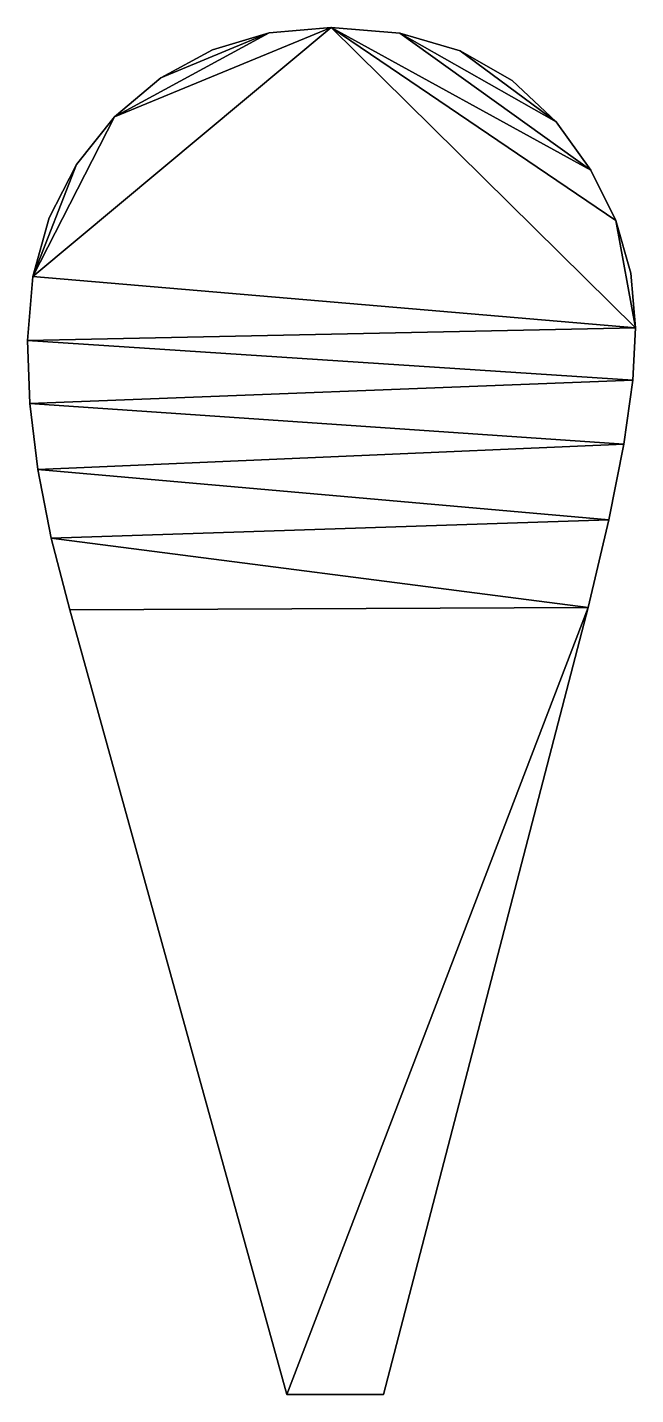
# Model space of a CAD drawing. Header units: metres. Extents: x 0.096 to 0.3, y 0.497 to 0.954.
import ezdxf

# ---------------------------------------------------------------- set-up
doc = ezdxf.new("R2010")
doc.units = ezdxf.units.M

msp = doc.modelspace()

# ---------------------------------------------------------------- meshes
at = {"layer": 'Armanisoft_0', "linetype": 'CONTINUOUS'}
mesh = msp.add_polyface(dxfattribs=at)
corners = [(0.215228, 0.496951), (0.182867, 0.496951), (0.110224, 0.759474), (0.104017, 0.783406), (0.099584, 0.80639), (0.096923, 0.828426), (0.096037, 0.849515), (0.097861, 0.870984), (0.103336, 0.890603), (0.11246, 0.90837), (0.125234, 0.924286), (0.140709, 0.937404), (0.157935, 0.946773), (0.176913, 0.952394), (0.197643, 0.954268), (0.220612, 0.952291), (0.240819, 0.946361), (0.258263, 0.936476), (0.272944, 0.922637), (0.284581, 0.906473), (0.292893, 0.88961), (0.29788, 0.87205), (0.299543, 0.853791), (0.298548, 0.836298), (0.295565, 0.814867), (0.290592, 0.789498), (0.28363, 0.76019), (0.215228, 0.496951), (0.19779, 1.431655), (-0.508255, 0.372587), (0.903835, 0.372587), (0.215228, 0.496951, 0.229421), (0.182867, 0.496951, 0.229421), (0.110224, 0.759474, 0.229421), (0.104017, 0.783406, 0.229421), (0.099584, 0.80639, 0.229421), (0.096923, 0.828426, 0.229421), (0.096037, 0.849515, 0.229421), (0.097861, 0.870984, 0.229421), (0.103336, 0.890603, 0.229421), (0.11246, 0.90837, 0.229421), (0.125234, 0.924286, 0.229421), (0.140709, 0.937404, 0.229421), (0.157935, 0.946773, 0.229421), (0.176913, 0.952394, 0.229421), (0.197643, 0.954268, 0.229421), (0.220612, 0.952291, 0.229421), (0.240819, 0.946361, 0.229421), (0.258263, 0.936476, 0.229421), (0.272944, 0.922637, 0.229421), (0.284581, 0.906473, 0.229421), (0.292893, 0.88961, 0.229421), (0.29788, 0.87205, 0.229421), (0.299543, 0.853791, 0.229421), (0.298548, 0.836298, 0.229421), (0.295565, 0.814867, 0.229421), (0.290592, 0.789498, 0.229421), (0.28363, 0.76019, 0.229421), (0.215228, 0.496951, 0.229421), (0.19779, 1.431655, 0.229421), (-0.508255, 0.372587, 0.229421), (0.903835, 0.372587, 0.229421), (0.215228, 0.496951), (0.215228, 0.496951, 0.229421), (0.182867, 0.496951), (0.182867, 0.496951, 0.229421), (0.110224, 0.759474), (0.110224, 0.759474, 0.229421), (0.104017, 0.783406), (0.104017, 0.783406, 0.229421), (0.099584, 0.80639), (0.099584, 0.80639, 0.229421), (0.096923, 0.828426), (0.096923, 0.828426, 0.229421), (0.096037, 0.849515), (0.096037, 0.849515, 0.229421), (0.097861, 0.870984), (0.097861, 0.870984, 0.229421), (0.103336, 0.890603), (0.103336, 0.890603, 0.229421), (0.11246, 0.90837), (0.11246, 0.90837, 0.229421), (0.125234, 0.924286), (0.125234, 0.924286, 0.229421), (0.140709, 0.937404), (0.140709, 0.937404, 0.229421), (0.157935, 0.946773), (0.157935, 0.946773, 0.229421), (0.176913, 0.952394), (0.176913, 0.952394, 0.229421), (0.197643, 0.954268), (0.197643, 0.954268, 0.229421), (0.220612, 0.952291), (0.220612, 0.952291, 0.229421), (0.240819, 0.946361), (0.240819, 0.946361, 0.229421), (0.258263, 0.936476), (0.258263, 0.936476, 0.229421), (0.272944, 0.922637), (0.272944, 0.922637, 0.229421), (0.284581, 0.906473), (0.284581, 0.906473, 0.229421), (0.292893, 0.88961), (0.292893, 0.88961, 0.229421), (0.29788, 0.87205), (0.29788, 0.87205, 0.229421), (0.299543, 0.853791), (0.299543, 0.853791, 0.229421), (0.298548, 0.836298), (0.298548, 0.836298, 0.229421), (0.295565, 0.814867), (0.295565, 0.814867, 0.229421), (0.290592, 0.789498), (0.290592, 0.789498, 0.229421), (0.28363, 0.76019), (0.28363, 0.76019, 0.229421)]
mesh.append_faces([[corners[k] for k in face] for face in [(9, 7, 8), (10, 7, 9), (13, 10, 11), (13, 11, 12), (14, 7, 10), (14, 10, 13), (18, 15, 16), (18, 16, 17), (19, 14, 15), (19, 15, 18), (20, 14, 19), (22, 6, 7), (22, 7, 14), (22, 14, 20), (22, 20, 21), (23, 5, 6), (23, 6, 22), (24, 4, 5), (24, 5, 23), (25, 3, 4), (25, 4, 24), (26, 0, 1), (26, 1, 2), (26, 2, 3), (26, 3, 25), (40, 39, 38), (41, 40, 38), (44, 42, 41), (44, 43, 42), (45, 41, 38), (45, 44, 41), (49, 47, 46), (49, 48, 47), (50, 46, 45), (50, 49, 46), (51, 50, 45), (53, 38, 37), (53, 45, 38), (53, 51, 45), (53, 52, 51), (54, 37, 36), (54, 53, 37), (55, 36, 35), (55, 54, 36), (56, 35, 34), (56, 55, 35), (57, 32, 31), (57, 33, 32), (57, 34, 33), (57, 56, 34), (64, 62, 63, 65), (66, 64, 65, 67), (68, 66, 67, 69), (70, 68, 69, 71), (72, 70, 71, 73), (74, 72, 73, 75), (76, 74, 75, 77), (78, 76, 77, 79), (80, 78, 79, 81), (82, 80, 81, 83), (84, 82, 83, 85), (86, 84, 85, 87), (88, 86, 87, 89), (90, 88, 89, 91), (92, 90, 91, 93), (94, 92, 93, 95), (96, 94, 95, 97), (98, 96, 97, 99), (100, 98, 99, 101), (102, 100, 101, 103), (104, 102, 103, 105), (106, 104, 105, 107), (108, 106, 107, 109), (110, 108, 109, 111), (112, 110, 111, 113), (114, 112, 113, 115), (62, 114, 115, 63)]])

doc.saveas('drawing.dxf')
